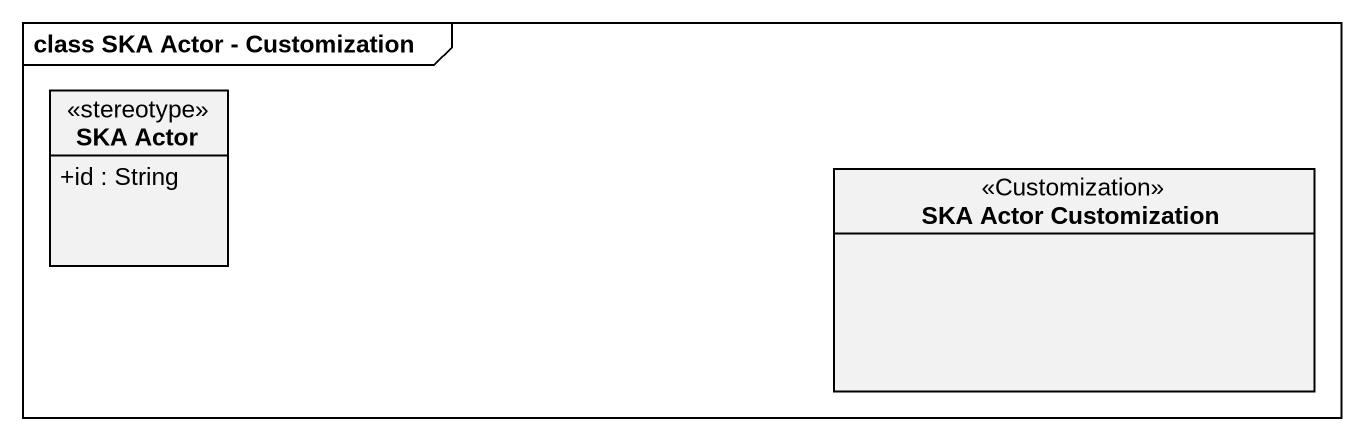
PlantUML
@startuml
mainframe class SKA Actor - Customization
hide circle
hide empty members
skinparam classAttributeIconSize 0
class "SKA Actor" as SKA_Actor <<stereotype>> {
  +id : String
}
class "SKA Actor Customization" as SKA_Actor_Customization <<Customization>>
@enduml
